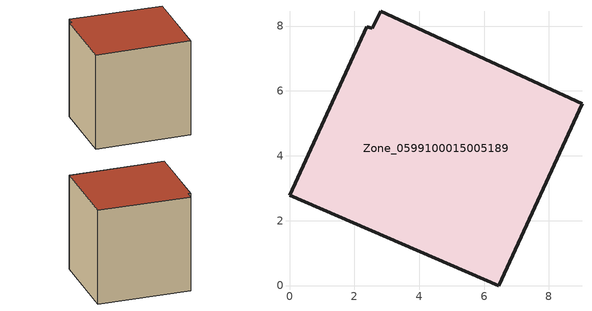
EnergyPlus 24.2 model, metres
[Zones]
Zone_0599100015005189
 floor ground (C_G): 2.38,7.99 2.55,7.93 2.81,8.45 9.02,5.61 6.46,0 0,2.78 z0.8
 wall outside (C_F): 0,2.78 6.46,0 9.02,5.61 2.81,8.45 2.55,7.93 2.38,7.99 0,2.78 z0.8:7.97
 roof outside (C_R): 2.55,7.93 2.38,7.99 0,2.78 6.46,0 9.02,5.61 2.81,8.45 z7.97
[BUILDING]
Pand.0599100015005189: North Axis=0; Terrain=City; Loads Convergence Tolerance Value=0.04; Temperature Convergence Tolerance Value=0.4; Solar Distribution=FullExterior; Maximum Number of Warmup Days=25; Minimum Number of Warmup Days=1
[Site:Location]
Rotterdam.The.Hague.AP_ZH_NLD Design_Conditions: Latitude=51.96; Longitude=4.45; Time Zone=1; Elevation=-4.5
[SITE:GROUNDTEMPERATURE:BUILDINGSURFACE]
18, 18, 18, 18, 18, 18, 18, 18, 18, 18, 18, 18
[MATERIAL] Thermal Absorptance=0.9; Solar Absorptance=0.7; Visible Absorptance=0.7
Name | Roughness | Thickness | Conductivity | Density | Specific Heat
G.TC.1965-1974 | MediumSmooth | 0.15 | 0.882353 | 540 | 1210
F.TC.1965-1974 | Rough | 0.3 | 0.697674 | 1920 | 840
R.TC.1965-1974 | MediumRough | 0.2 | 0.232558 | 1500 | 1000
[CONSTRUCTION]
C_G: G.TC.1965-1974
C_F: F.TC.1965-1974
C_R: R.TC.1965-1974
[ZONE]
Zone_0599100015005189: Type=1; Multiplier=1; Ceiling Height=Autocalculate; Volume=Autocalculate; Floor Area=autocalculate; Part of Total Floor Area=Yes
[ZONEINFILTRATION:DESIGNFLOWRATE]
Infil_Zone_0599100015005189: Zone or ZoneList or Space or SpaceList=Zone_0599100015005189; Schedule=AlwaysOn; Design Flow Rate Calculation Method=Flow/Area; Flow Rate per Floor Area=0.003; Constant Term Coefficient=1; Temperature Term Coefficient=0; Velocity Term Coefficient=0; Velocity Squared Term Coefficient=0
[HVACTEMPLATE:ZONE:IDEALLOADSAIRSYSTEM]
Zone_0599100015005189: Maximum Heating Supply Air Temperature=50; Minimum Cooling Supply Air Temperature=13; Maximum Heating Supply Air Humidity Ratio=0.0156; Minimum Cooling Supply Air Humidity Ratio=0.0077; Heating Limit=NoLimit; Cooling Limit=NoLimit; Dehumidification Control Type=ConstantSensibleHeatRatio; Cooling Sensible Heat Ratio=0.7; Dehumidification Setpoint=60; Humidification Control Type=None; Humidification Setpoint=30; Outdoor Air Method=None; Outdoor Air Flow Rate per Person=0.00944; Outdoor Air Flow Rate per Zone Floor Area=0; Outdoor Air Flow Rate per Zone=0; Demand Controlled Ventilation Type=None; Outdoor Air Economizer Type=NoEconomizer; Heat Recovery Type=None; Sensible Heat Recovery Effectiveness=0.7; Latent Heat Recovery Effectiveness=0.65
[ZONECONTROL:THERMOSTAT]
ThermostatControl_Zone_0599100015005189: Zone or ZoneList=Zone_0599100015005189; Control Type Schedule=DualSetpointControlType; Control 1=Thermostat_Zone_0599100015005189; Temperature Difference Between Cutout And Setpoint=0
[THERMOSTATSETPOINT:DUALSETPOINT]
Thermostat_Zone_0599100015005189: Heating Setpoint Temperature Schedule=HeatingSetpoint_Zone_0599100015005189; Cooling Setpoint Temperature Schedule=CoolingSetpoint_Zone_0599100015005189
[SCHEDULE:COMPACT]
HeatingSetpoint_Zone_0599100015005189: Through: 12/31, For: AllDays, Until: 24:00, 21
CoolingSetpoint_Zone_0599100015005189: Through: 12/31, For: AllDays, Until: 24:00, 24
DualSetpointControlType: Through: 12/31, For: AllDays, Until: 24:00, 4
AlwaysOn: Through: 12/31, For: AllDays, Until: 24:00, 1
